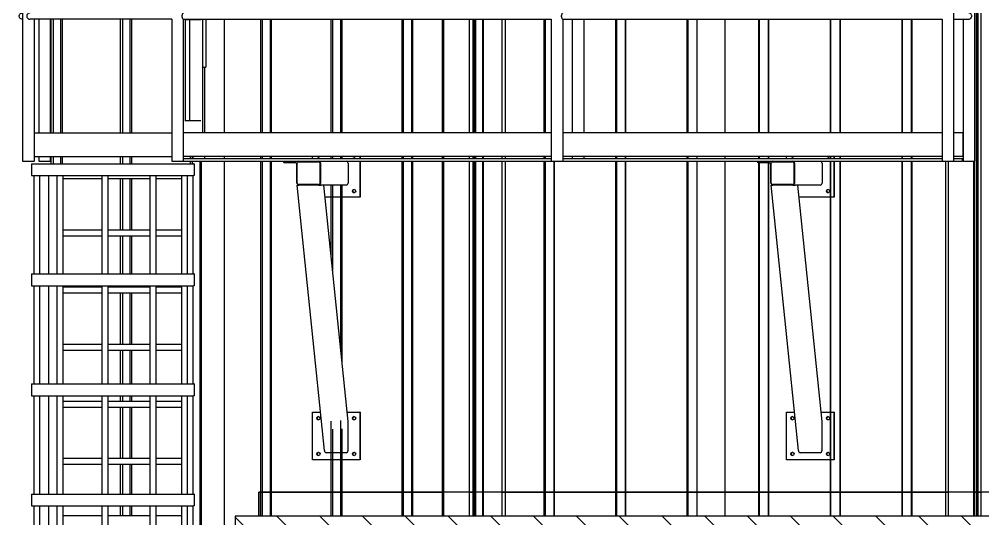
# Model space of a CAD drawing. Header units: millimetres. Extents: x -4172 to 126100, y -2 to 142133.
# Drawn here: x 81968 to 92078, y 26207 to 31452 of the extents above; entities that cross this region are included whole.
import ezdxf

# ---------------------------------------------------------------- set-up
doc = ezdxf.new("R2010")
doc.units = ezdxf.units.MM
doc.header["$LTSCALE"] = 100
doc.layers.add('Hatch', color=7, linetype='Continuous', lineweight=18)
doc.layers.add('Visible', color=7, linetype='Continuous', lineweight=25)

msp = doc.modelspace()

# ---------------------------------------------------------------- hatches: boundary and pattern name
at = {"layer": 'Hatch'}
h = msp.add_hatch(dxfattribs=at)
h.set_pattern_fill('ANSI31', color=256, scale=2540, angle=90.00021, style=0)
h.set_pattern_definition([(135.0002, (0, 0), (-224.5056, -224.5072), [])])
h.paths.add_polyline_path([(84232.42, 26235.4), (84232.42, 20235.4), (84482.42, 20235.4), (84482.42, 25985.4), (97232.42, 25985.4), (97232.42, 20235.4), (97482.42, 20235.4), (97482.42, 26235.4)])

# ---------------------------------------------------------------- linework, layer by layer
at = {"layer": 'Visible'}
for p, q in [((92016.76, 26235.4), (92016.76, 33950.4)), ((92021.51, 26235.4), (92021.51, 33950.4)), ((92031.75, 26235.4), (92031.75, 33950.4)), ((92060.67, 26235.4), (92060.67, 33950.4)), ((82002.76, 32710.77), (82002.76, 29960.4)), ((91771.8, 32723.09), (91771.8, 29960.4)), ((91993.44, 32723.09), (91993.44, 29960.4)), ((91995.71, 26235.4), (91995.71, 32713.24)), ((82002.76, 31451.78), (82002.31, 31451.78)), ((83568.51, 31451.78), (82082.37, 31451.78)), ((82123.51, 31451.78), (82123.51, 29960.4)), ((82171.59, 31451.78), (82171.59, 30260.4)), ((82292.34, 31451.78), (82292.34, 30260.4)), ((82302.33, 30260.4), (82302.33, 31451.78)), ((82324.69, 31451.78), (82324.69, 30260.4)), ((82399.01, 31451.78), (82399.01, 30260.4)), ((82421.37, 30260.4), (82421.37, 31451.78)), ((83031.52, 30260.4), (83031.52, 31451.78)), ((83051.97, 31451.78), (83051.97, 30260.4)), ((83128.76, 31451.78), (83128.76, 30260.4)), ((83149.2, 30260.4), (83149.2, 31451.78)), ((83568.51, 31452.34), (83568.51, 29960.4)), ((83688.84, 31451.78), (87549.72, 31451.78)), ((83689.26, 31451.78), (83689.26, 29960.4)), ((83712.69, 30390.4), (83712.69, 31442.9)), ((83712.83, 31447.9), (83874.15, 31447.9)), ((83755.68, 31442.9), (83755.68, 30390.4)), ((83893.84, 30264.91), (83893.84, 31451.78)), ((83924.27, 31451.78), (83924.27, 30947.9)), ((84119.88, 30260.4), (84119.88, 31451.78)), ((84501.53, 30260.4), (84501.53, 31451.78)), ((84518.11, 31451.78), (84518.11, 30260.4)), ((84599.72, 31451.78), (84599.72, 30260.4)), ((84616.3, 30260.4), (84616.3, 31451.78)), ((85241.59, 30260.4), (85241.59, 31451.78)), ((85256.23, 31451.78), (85256.23, 30260.4)), ((85340.19, 31451.78), (85340.19, 30260.4)), ((85354.82, 30260.4), (85354.82, 31451.78)), ((85984.53, 30260.4), (85984.53, 31451.78)), ((85997.2, 31451.78), (85997.2, 30260.4)), ((86083.47, 31451.78), (86083.47, 30260.4)), ((86096.15, 30260.4), (86096.15, 31451.78)), ((86410.88, 30260.4), (86410.88, 31451.78)), ((86423.49, 30260.4), (86423.49, 31451.78)), ((86693.54, 30260.4), (86693.54, 31451.78)), ((86729.95, 30260.4), (86729.95, 31451.78)), ((86732.23, 30260.4), (86732.23, 31451.78)), ((86740.66, 31451.78), (86740.66, 30260.4)), ((86747.11, 30260.4), (86747.11, 31451.78)), ((86758.03, 30260.4), (86758.03, 31451.78)), ((86829.19, 31451.78), (86829.19, 30260.4)), ((86839.91, 30260.4), (86839.91, 31451.78)), ((87033.64, 30260.4), (87033.64, 31451.78)), ((87070.64, 30260.4), (87070.64, 31451.78)), ((87477.47, 30260.4), (87477.47, 31451.78)), ((87486.23, 31451.78), (87486.23, 30260.4)), ((87549.72, 31452.18), (87549.72, 29960.4)), ((87670.05, 31451.78), (91651.05, 31451.78)), ((87670.47, 31451.78), (87670.47, 29960.4)), ((87771.36, 31451.78), (87771.36, 30260.4)), ((87892.11, 31451.78), (87892.11, 30260.4)), ((88226.73, 30260.4), (88226.73, 31451.78)), ((88233.51, 31451.78), (88233.51, 30260.4)), ((88326.43, 31451.78), (88326.43, 30260.4)), ((88333.21, 30260.4), (88333.21, 31451.78)), ((88977.33, 30260.4), (88977.33, 31451.78)), ((88982.14, 31451.78), (88982.14, 30260.4)), ((89077.18, 31451.78), (89077.18, 30260.4)), ((89081.99, 30260.4), (89081.99, 31451.78)), ((89375.18, 30260.4), (89375.18, 31451.78)), ((89728.89, 30260.4), (89728.89, 31451.78)), ((89731.72, 31451.78), (89731.72, 30260.4)), ((89828.83, 31451.78), (89828.83, 30260.4)), ((89831.67, 30260.4), (89831.67, 31451.78)), ((90481.02, 30260.4), (90481.02, 31451.78)), ((90481.88, 31451.78), (90481.88, 30260.4)), ((90581.02, 31451.78), (90581.02, 30260.4)), ((90581.87, 30260.4), (90581.87, 31451.78)), ((91232.23, 31451.78), (91232.23, 30260.4)), ((91233.35, 30260.4), (91233.35, 31451.78)), ((91332.22, 30260.4), (91332.22, 31451.78)), ((91333.34, 31451.78), (91333.34, 30260.4)), ((91651.05, 31452.18), (91651.05, 29960.4)), ((91771.8, 31451.78), (91927.88, 31451.78)), ((91872.69, 31451.78), (91872.69, 29960.4)), ((83893.84, 30947.9), (83924.27, 30947.9)), ((83910.89, 30947.9), (83910.89, 30260.4)), ((83874.15, 30385.4), (83712.83, 30385.4)), ((82123.51, 30260.4), (83568.51, 30260.4)), ((87549.72, 30260.4), (83689.26, 30260.4)), ((91651.05, 30260.4), (87670.47, 30260.4)), ((91867.95, 30260.4), (91771.8, 30260.4)), ((91867.95, 30260.4), (91867.95, 30010.4)), ((82002.76, 29960.4), (82123.51, 29960.4)), ((82096.67, 29935.4), (83796.78, 29935.4)), ((82096.67, 29935.4), (82096.67, 29810.4)), ((82123.51, 30010.4), (83568.51, 30010.4)), ((82171.59, 30010.4), (82171.59, 29960.4)), ((82171.59, 29960.4), (82292.34, 29960.4)), ((82292.34, 30010.4), (82292.34, 29960.4)), ((82302.33, 29935.4), (82302.33, 30010.4)), ((82324.69, 30010.4), (82324.69, 29935.4)), ((82399.01, 30010.4), (82399.01, 29935.4)), ((82421.37, 29935.4), (82421.37, 30010.4)), ((83031.52, 29935.4), (83031.52, 30010.4)), ((83051.97, 30010.4), (83051.97, 29935.4)), ((83128.76, 30010.4), (83128.76, 29935.4)), ((83149.2, 29935.4), (83149.2, 30010.4)), ((83568.51, 29960.4), (83689.26, 29960.4)), ((87549.72, 30010.4), (83689.26, 30010.4)), ((87549.72, 29985.4), (83689.26, 29985.4)), ((83689.26, 29960.4), (87549.72, 29960.4)), ((83764.72, 29985.4), (83764.72, 30010.4)), ((83764.72, 29935.4), (83764.72, 29960.4)), ((83783.23, 30010.4), (83783.23, 29985.4)), ((83783.23, 29960.4), (83783.23, 29935.4)), ((83790.14, 30010.4), (83790.14, 29985.4)), ((83804.59, 29935.4), (83796.78, 29935.4)), ((83804.59, 29935.4), (83804.59, 29810.4)), ((83862.45, 29960.4), (83862.45, 20735.4)), ((83880.97, 20735.4), (83880.97, 29960.4)), ((83910.89, 30010.4), (83910.89, 29985.4)), ((84119.88, 29985.4), (84119.88, 30010.4)), ((84119.88, 20735.4), (84119.88, 29960.4)), ((84501.53, 29985.4), (84501.53, 30010.4)), ((84501.53, 26235.4), (84501.53, 29960.4)), ((84518.11, 30010.4), (84518.11, 29985.4)), ((84518.11, 29960.4), (84518.11, 26235.4)), ((84599.72, 30010.4), (84599.72, 29985.4)), ((84599.72, 29960.4), (84599.72, 26235.4)), ((84616.3, 29985.4), (84616.3, 30010.4)), ((84616.3, 26235.4), (84616.3, 29960.4)), ((84739.33, 29960.4), (84739.33, 29955.4)), ((84746.79, 29947.9), (84861.19, 29947.9)), ((84876.11, 29932.9), (84876.11, 29867.9)), ((84881.4, 29730.4), (84881.4, 29940.4)), ((84885.61, 29730.4), (84885.61, 29940.4)), ((84888.55, 29955.75), (84888.55, 29960.4)), ((84900.53, 29955.4), (85109.43, 29955.4)), ((85045.48, 29985.4), (85045.48, 30010.4)), ((85110.2, 29955.4), (85109.43, 29955.4)), ((85124.35, 29940.4), (85124.35, 29730.4)), ((85125.12, 29730.4), (85125.12, 29940.4)), ((85130.09, 29940.4), (85130.09, 29730.4)), ((85241.59, 29985.4), (85241.59, 30010.4)), ((85256.23, 30010.4), (85256.23, 29985.4)), ((85340.19, 30010.4), (85340.19, 29985.4)), ((85354.82, 29985.4), (85354.82, 30010.4)), ((85418.52, 29940.4), (85418.52, 29730.4)), ((85542.87, 30010.4), (85542.87, 29985.4)), ((85542.87, 29960.4), (85542.87, 29585.4)), ((85544.91, 30010.4), (85544.91, 29985.4)), ((85544.91, 29960.4), (85544.91, 29585.4)), ((85984.53, 29985.4), (85984.53, 30010.4)), ((85984.53, 26235.4), (85984.53, 29960.4)), ((85997.2, 30010.4), (85997.2, 29985.4)), ((85997.2, 29960.4), (85997.2, 26235.4)), ((86083.47, 30010.4), (86083.47, 29985.4)), ((86083.47, 29960.4), (86083.47, 26235.4)), ((86096.15, 29985.4), (86096.15, 30010.4)), ((86096.15, 26235.4), (86096.15, 29960.4)), ((86410.88, 29985.4), (86410.88, 30010.4)), ((86410.88, 26235.4), (86410.88, 29960.4)), ((86423.49, 29985.4), (86423.49, 30010.4)), ((86423.49, 26235.4), (86423.49, 29960.4)), ((86693.54, 29985.4), (86693.54, 30010.4)), ((86693.54, 26235.4), (86693.54, 29960.4)), ((86729.95, 29985.4), (86729.95, 30010.4)), ((86729.95, 26235.4), (86729.95, 29960.4)), ((86732.23, 29985.4), (86732.23, 30010.4)), ((86732.23, 26235.4), (86732.23, 29960.4)), ((86740.66, 30010.4), (86740.66, 29985.4)), ((86740.66, 29960.4), (86740.66, 26235.4)), ((86747.11, 29985.4), (86747.11, 30010.4)), ((86747.11, 26235.4), (86747.11, 29960.4)), ((86758.03, 29985.4), (86758.03, 30010.4)), ((86758.03, 26235.4), (86758.03, 29960.4)), ((86829.19, 30010.4), (86829.19, 29985.4)), ((86829.19, 29960.4), (86829.19, 26235.4)), ((86839.91, 29985.4), (86839.91, 30010.4)), ((86839.91, 26235.4), (86839.91, 29960.4)), ((87033.64, 29985.4), (87033.64, 30010.4)), ((87033.64, 26235.4), (87033.64, 29960.4)), ((87070.64, 29985.4), (87070.64, 30010.4)), ((87070.64, 26235.4), (87070.64, 29960.4)), ((87477.47, 29985.4), (87477.47, 30010.4)), ((87477.47, 26235.4), (87477.47, 29960.4)), ((87486.23, 30010.4), (87486.23, 29985.4)), ((87486.23, 29960.4), (87486.23, 26235.4)), ((87549.72, 29960.4), (87670.47, 29960.4)), ((87576.97, 29960.4), (87576.97, 26235.4)), ((87585.73, 26235.4), (87585.73, 29960.4)), ((91651.05, 30010.4), (87670.47, 30010.4)), ((91651.05, 29985.4), (87670.47, 29985.4)), ((87670.47, 29960.4), (91651.05, 29960.4)), ((87771.36, 30010.4), (87771.36, 29985.4)), ((87892.11, 30010.4), (87892.11, 29985.4)), ((88226.73, 29985.4), (88226.73, 30010.4)), ((88226.73, 26235.4), (88226.73, 29960.4)), ((88233.51, 30010.4), (88233.51, 29985.4)), ((88233.51, 29960.4), (88233.51, 26235.4)), ((88326.43, 30010.4), (88326.43, 29985.4)), ((88326.43, 29960.4), (88326.43, 26235.4)), ((88333.21, 29985.4), (88333.21, 30010.4)), ((88333.21, 26235.4), (88333.21, 29960.4)), ((88977.33, 29985.4), (88977.33, 30010.4)), ((88977.33, 26235.4), (88977.33, 29960.4)), ((88982.14, 30010.4), (88982.14, 29985.4)), ((88982.14, 29960.4), (88982.14, 26235.4)), ((89077.18, 30010.4), (89077.18, 29985.4)), ((89077.18, 29960.4), (89077.18, 26235.4)), ((89081.99, 29985.4), (89081.99, 30010.4)), ((89081.99, 26235.4), (89081.99, 29960.4)), ((89375.18, 29985.4), (89375.18, 30010.4)), ((89375.18, 26235.4), (89375.18, 29960.4)), ((89713.2, 29960.4), (89713.2, 29955.4)), ((89720.66, 29947.9), (89835.06, 29947.9)), ((89728.89, 29985.4), (89728.89, 30010.4)), ((89728.89, 26235.4), (89728.89, 29947.9)), ((89731.72, 30010.4), (89731.72, 29985.4)), ((89731.72, 29947.9), (89731.72, 26235.4)), ((89828.83, 30010.4), (89828.83, 29985.4)), ((89828.83, 29947.9), (89828.83, 26235.4)), ((89831.67, 29985.4), (89831.67, 30010.4)), ((89831.67, 26235.4), (89831.67, 29947.9)), ((89849.98, 29932.9), (89849.98, 29867.9)), ((89855.27, 29730.4), (89855.27, 29940.4)), ((89859.48, 29730.4), (89859.48, 29940.4)), ((89862.42, 29955.75), (89862.42, 29960.4)), ((89874.4, 29955.4), (90083.3, 29955.4)), ((90019.35, 29985.4), (90019.35, 30010.4)), ((90084.07, 29955.4), (90083.3, 29955.4)), ((90098.22, 29940.4), (90098.22, 29730.4)), ((90098.99, 29730.4), (90098.99, 29940.4)), ((90103.96, 29940.4), (90103.96, 29730.4)), ((90392.39, 29940.4), (90392.39, 29730.4)), ((90481.02, 29985.4), (90481.02, 30010.4)), ((90481.02, 26235.4), (90481.02, 29960.4)), ((90481.88, 30010.4), (90481.88, 29985.4)), ((90481.88, 29960.4), (90481.88, 26235.4)), ((90516.74, 30010.4), (90516.74, 29985.4)), ((90516.74, 29960.4), (90516.74, 29585.4)), ((90518.78, 30010.4), (90518.78, 29985.4)), ((90518.78, 29960.4), (90518.78, 29585.4)), ((90581.02, 30010.4), (90581.02, 29985.4)), ((90581.02, 29960.4), (90581.02, 26235.4)), ((90581.87, 29985.4), (90581.87, 30010.4)), ((90581.87, 26235.4), (90581.87, 29960.4)), ((91232.23, 30010.4), (91232.23, 29985.4)), ((91232.23, 29960.4), (91232.23, 26235.4)), ((91233.35, 29985.4), (91233.35, 30010.4)), ((91233.35, 26235.4), (91233.35, 29960.4)), ((91332.22, 29985.4), (91332.22, 30010.4)), ((91332.22, 26235.4), (91332.22, 29960.4)), ((91333.34, 30010.4), (91333.34, 29985.4)), ((91333.34, 29960.4), (91333.34, 26235.4)), ((91651.05, 29960.4), (91771.8, 29960.4)), ((91691.65, 26235.4), (91691.65, 29960.4)), ((91720.09, 26235.4), (91720.09, 29960.4)), ((91867.95, 30010.4), (91771.8, 30010.4)), ((91866.84, 29985.4), (91771.8, 29985.4)), ((91771.8, 29960.4), (91866.84, 29960.4)), ((91866.84, 29960.4), (91866.84, 29985.4)), ((91872.69, 29960.4), (91993.44, 29960.4)), ((91982.39, 29960.4), (91982.39, 26235.4)), ((91985.48, 26235.4), (91985.48, 29960.4)), ((82096.67, 29810.4), (83796.78, 29810.4)), ((82119.48, 29810.4), (82119.48, 28779.15)), ((82181.98, 29810.4), (82181.98, 28779.15)), ((82279.74, 28779.15), (82279.74, 29810.4)), ((82361.94, 29810.4), (82361.94, 28779.15)), ((82424.44, 29810.4), (82424.44, 28779.15)), ((82424.44, 29779.15), (82833.17, 29779.15)), ((82833.17, 29810.4), (82833.17, 28779.15)), ((82895.67, 29810.4), (82895.67, 28779.15)), ((82895.67, 29779.15), (83338.43, 29779.15)), ((83031.52, 29241.65), (83031.52, 29779.15)), ((83051.97, 29779.15), (83051.97, 29241.65)), ((83128.76, 29779.15), (83128.76, 29241.65)), ((83149.2, 29241.65), (83149.2, 29779.15)), ((83338.43, 29810.4), (83338.43, 28779.15)), ((83400.93, 29810.4), (83400.93, 28779.15)), ((83400.93, 29779.15), (83668.89, 29779.15)), ((83668.89, 29810.4), (83668.89, 28779.15)), ((83731.39, 29810.4), (83731.39, 28779.15)), ((83792.42, 28779.15), (83792.42, 29810.4)), ((83804.59, 29810.4), (83796.78, 29810.4)), ((84885.53, 29710.4), (84901.29, 29710.4)), ((85170.04, 26923.87), (84885.53, 29710.4)), ((85109.43, 29715.4), (84900.53, 29715.4)), ((85110.2, 29710.4), (84901.29, 29710.4)), ((85109.43, 29715.4), (85110.2, 29715.4)), ((85111.65, 29710.4), (85110.2, 29710.4)), ((85111.65, 29710.4), (85134.44, 29710.4)), ((85164.76, 29710.4), (85134.44, 29710.4)), ((85164.76, 29710.4), (85164.97, 29710.4)), ((85398.63, 29710.4), (85164.97, 29710.4)), ((85418.32, 27228.98), (85164.97, 29710.4)), ((85241.59, 28959.87), (85241.59, 29710.4)), ((85256.23, 29710.4), (85256.23, 28816.56)), ((85340.19, 29710.4), (85340.19, 27994.23)), ((85354.82, 27850.91), (85354.82, 29710.4)), ((89859.4, 29710.4), (89875.17, 29710.4)), ((90143.91, 26923.87), (89859.4, 29710.4)), ((90083.3, 29715.4), (89874.4, 29715.4)), ((90084.07, 29710.4), (89875.17, 29710.4)), ((90083.3, 29715.4), (90084.07, 29715.4)), ((90085.52, 29710.4), (90084.07, 29710.4)), ((90085.52, 29710.4), (90108.31, 29710.4)), ((90138.63, 29710.4), (90108.31, 29710.4)), ((90138.63, 29710.4), (90138.84, 29710.4)), ((90372.5, 29710.4), (90138.84, 29710.4)), ((90392.19, 27228.98), (90138.84, 29710.4)), ((85542.87, 29585.4), (85177.73, 29585.4)), ((85544.91, 29585.4), (85542.87, 29585.4)), ((90516.74, 29585.4), (90151.6, 29585.4)), ((90518.78, 29585.4), (90516.74, 29585.4)), ((82424.44, 29241.65), (82833.17, 29241.65)), ((82895.67, 29241.65), (83338.43, 29241.65)), ((83400.93, 29241.65), (83668.89, 29241.65)), ((82424.44, 29179.15), (82833.17, 29179.15)), ((82895.67, 29179.15), (83338.43, 29179.15)), ((83031.52, 28779.15), (83031.52, 29179.15)), ((83051.97, 29179.15), (83051.97, 28779.15)), ((83128.76, 29179.15), (83128.76, 28779.15)), ((83149.2, 28779.15), (83149.2, 29179.15)), ((83400.93, 29179.15), (83668.89, 29179.15)), ((82096.67, 28779.15), (83796.78, 28779.15)), ((82096.67, 28779.15), (82096.67, 28654.15)), ((83804.59, 28779.15), (83796.78, 28779.15)), ((83804.59, 28779.15), (83804.59, 28654.15)), ((82096.67, 28654.15), (83796.78, 28654.15)), ((82119.48, 28654.15), (82119.48, 27622.9)), ((82181.98, 28654.15), (82181.98, 27622.9)), ((82279.74, 27622.9), (82279.74, 28654.15)), ((82361.94, 28654.15), (82361.94, 27622.9)), ((82424.44, 28654.15), (82424.44, 27622.9)), ((82424.44, 28641.65), (82833.17, 28641.65)), ((82833.17, 28654.15), (82833.17, 27622.9)), ((82895.67, 28654.15), (82895.67, 27622.9)), ((82895.67, 28641.65), (83338.43, 28641.65)), ((83031.52, 28641.65), (83031.52, 28654.15)), ((83051.97, 28654.15), (83051.97, 28641.65)), ((83128.76, 28654.15), (83128.76, 28641.65)), ((83149.2, 28641.65), (83149.2, 28654.15)), ((83338.43, 28654.15), (83338.43, 27622.9)), ((83400.93, 28654.15), (83400.93, 27622.9)), ((83400.93, 28641.65), (83668.89, 28641.65)), ((83668.89, 28654.15), (83668.89, 27622.9)), ((83731.39, 28654.15), (83731.39, 27622.9)), ((83792.42, 27622.9), (83792.42, 28654.15)), ((83804.59, 28654.15), (83796.78, 28654.15)), ((82424.44, 28579.15), (82833.17, 28579.15)), ((82895.67, 28579.15), (83338.43, 28579.15)), ((83031.52, 28041.65), (83031.52, 28579.15)), ((83051.97, 28579.15), (83051.97, 28041.65)), ((83128.76, 28579.15), (83128.76, 28041.65)), ((83149.2, 28041.65), (83149.2, 28579.15)), ((83400.93, 28579.15), (83668.89, 28579.15)), ((82424.44, 28041.65), (82833.17, 28041.65)), ((82895.67, 28041.65), (83338.43, 28041.65)), ((83400.93, 28041.65), (83668.89, 28041.65)), ((82424.44, 27979.15), (82833.17, 27979.15)), ((82895.67, 27979.15), (83338.43, 27979.15)), ((83031.52, 27622.9), (83031.52, 27979.15)), ((83051.97, 27979.15), (83051.97, 27622.9)), ((83128.76, 27979.15), (83128.76, 27622.9)), ((83149.2, 27622.9), (83149.2, 27979.15)), ((83400.93, 27979.15), (83668.89, 27979.15)), ((82096.67, 27622.9), (83796.78, 27622.9)), ((82096.67, 27622.9), (82096.67, 27497.9)), ((83804.59, 27622.9), (83796.78, 27622.9)), ((83804.59, 27622.9), (83804.59, 27497.9)), ((82096.67, 27497.9), (83796.78, 27497.9)), ((82119.48, 27497.9), (82119.48, 26466.65)), ((82181.98, 27497.9), (82181.98, 26466.65)), ((82279.74, 26466.65), (82279.74, 27497.9)), ((82361.94, 27497.9), (82361.94, 26466.65)), ((82424.44, 27497.9), (82424.44, 26466.65)), ((82424.44, 27441.65), (82833.17, 27441.65)), ((82833.17, 27497.9), (82833.17, 26466.65)), ((82895.67, 27497.9), (82895.67, 26466.65)), ((82895.67, 27441.65), (83338.43, 27441.65)), ((83031.52, 27441.65), (83031.52, 27497.9)), ((83051.97, 27497.9), (83051.97, 27441.65)), ((83128.76, 27497.9), (83128.76, 27441.65)), ((83149.2, 27441.65), (83149.2, 27497.9)), ((83338.43, 27497.9), (83338.43, 26466.65)), ((83400.93, 27497.9), (83400.93, 26466.65)), ((83400.93, 27441.65), (83668.89, 27441.65)), ((83668.89, 27497.9), (83668.89, 26466.65)), ((83731.39, 27497.9), (83731.39, 26466.65)), ((83792.42, 26466.65), (83792.42, 27497.9)), ((83804.59, 27497.9), (83796.78, 27497.9)), ((82424.44, 27379.15), (82833.17, 27379.15)), ((82895.67, 27379.15), (83338.43, 27379.15)), ((83031.52, 26841.65), (83031.52, 27379.15)), ((83051.97, 27379.15), (83051.97, 26841.65)), ((83128.76, 27379.15), (83128.76, 26841.65)), ((83149.2, 26841.65), (83149.2, 27379.15)), ((83400.93, 27379.15), (83668.89, 27379.15)), ((85045.48, 26824.65), (85045.48, 27324.65)), ((85045.48, 27324.65), (85129.12, 27324.65)), ((85408.55, 27324.65), (85542.87, 27324.65)), ((85542.87, 27324.65), (85542.87, 26824.65)), ((85544.91, 27324.65), (85542.87, 27324.65)), ((85544.91, 27324.65), (85544.91, 26824.65)), ((90019.35, 26824.65), (90019.35, 27324.65)), ((90019.35, 27324.65), (90102.99, 27324.65)), ((90382.42, 27324.65), (90516.74, 27324.65)), ((90516.74, 27324.65), (90516.74, 26824.65)), ((90518.78, 27324.65), (90516.74, 27324.65)), ((90518.78, 27324.65), (90518.78, 26824.65)), ((85241.59, 26235.4), (85241.59, 27233.57)), ((85340.19, 27240.14), (85340.19, 26235.4)), ((85418.52, 26927.94), (85418.52, 27224.92)), ((90392.39, 26927.94), (90392.39, 27224.92)), ((85256.23, 27146.26), (85256.23, 26235.4)), ((85354.82, 26235.4), (85354.82, 27152.83)), ((85398.63, 26899.65), (85189.72, 26899.65)), ((90372.5, 26899.65), (90163.6, 26899.65)), ((82424.44, 26841.65), (82833.17, 26841.65)), ((82895.67, 26841.65), (83338.43, 26841.65)), ((83400.93, 26841.65), (83668.89, 26841.65)), ((85542.87, 26824.65), (85045.48, 26824.65)), ((85544.91, 26824.65), (85542.87, 26824.65)), ((90516.74, 26824.65), (90019.35, 26824.65)), ((90518.78, 26824.65), (90516.74, 26824.65)), ((82424.44, 26779.15), (82833.17, 26779.15)), ((82895.67, 26779.15), (83338.43, 26779.15)), ((83031.52, 26466.65), (83031.52, 26779.15)), ((83051.97, 26779.15), (83051.97, 26466.65)), ((83128.76, 26779.15), (83128.76, 26466.65)), ((83149.2, 26466.65), (83149.2, 26779.15)), ((83400.93, 26779.15), (83668.89, 26779.15)), ((82096.67, 26466.65), (83796.78, 26466.65)), ((82096.67, 26466.65), (82096.67, 26341.65)), ((83804.59, 26466.65), (83796.78, 26466.65)), ((83804.59, 26466.65), (83804.59, 26341.65)), ((84482.42, 26485.4), (86422.41, 26485.4)), ((94252.02, 26485.4), (84482.42, 26485.4)), ((84482.42, 26485.4), (84482.42, 26235.4)), ((84482.42, 26235.4), (84482.42, 26485.4)), ((86703.69, 26485.4), (86755.16, 26485.4)), ((87036.81, 26485.4), (91717.66, 26485.4)), ((92001.23, 26485.4), (92053.08, 26485.4)), ((82096.67, 26341.65), (83796.78, 26341.65)), ((82119.48, 26341.65), (82119.48, 25310.4)), ((82181.98, 26341.65), (82181.98, 25310.4)), ((82279.74, 25310.4), (82279.74, 26341.65)), ((82361.94, 26341.65), (82361.94, 25310.4)), ((82424.44, 26341.65), (82424.44, 25310.4)), ((82833.17, 26341.65), (82833.17, 25310.4)), ((82895.67, 26341.65), (82895.67, 25310.4)), ((83031.52, 26241.65), (83031.52, 26341.65)), ((83051.97, 26341.65), (83051.97, 26241.65)), ((83128.76, 26341.65), (83128.76, 26241.65)), ((83149.2, 26241.65), (83149.2, 26341.65)), ((83338.43, 26341.65), (83338.43, 25310.4)), ((83400.93, 26341.65), (83400.93, 25310.4)), ((83668.89, 26341.65), (83668.89, 25310.4)), ((83731.39, 26341.65), (83731.39, 25310.4)), ((83792.42, 25310.4), (83792.42, 26341.65)), ((83804.59, 26341.65), (83796.78, 26341.65)), ((82424.44, 26241.65), (82833.17, 26241.65)), ((82895.67, 26241.65), (83338.43, 26241.65)), ((83400.93, 26241.65), (83668.89, 26241.65)), ((84232.42, 26235.4), (84232.42, 20235.4)), ((97482.42, 26235.4), (84232.42, 26235.4))]:
    msp.add_line(p, q, dxfattribs=at)
for centre, major_axis, ratio, start_param, end_param in [((83693.98, 30265.4), (-3.7, -3.7), 0.90643919, 0.7363613, 2.30715762), ((83888.84, 30265.4), (-3.7, 3.7), 0.90643919, 2.40523136, 3.97602769), ((84746.79, 29955.4), (0, -7.5), 0.99477423, 4.71238898, 6.28318531), ((84861.19, 29932.9), (0, 15), 0.99477423, 4.71238898, 6.28318531), ((84901.29, 29940.4), (0, 20), 0.99477423, 0, 1.57079633), ((84900.53, 29940.4), (0, 15), 0.99477423, 0, 1.57079633), ((85107.66, 30022.9), (0, -17.5), 0.99477423, 5.50799193, 7.05837868), ((85109.7, 30022.9), (0, -17.5), 0.99477423, 5.50799193, 6.22450278), ((85109.43, 29940.4), (0, 15), 0.99477423, 4.71238898, 6.28318531), ((85110.2, 29940.4), (0, 20), 0.99477423, 4.71238898, 6.28318531), ((85110.2, 29940.4), (0, 15), 0.99477423, 4.71238898, 6.28318531), ((85398.63, 29940.4), (0, 20), 0.99477423, 4.71238898, 6.28318531), ((85480.7, 30022.9), (0, -17.5), 0.99477423, 5.50799193, 7.05837868), ((85482.74, 30022.9), (0, -17.5), 0.99477423, 5.50799193, 6.22450278), ((89720.66, 29955.4), (0, -7.5), 0.99477423, 4.71238898, 6.28318531), ((89835.06, 29932.9), (0, 15), 0.99477423, 4.71238898, 6.28318531), ((89875.17, 29940.4), (0, 20), 0.99477423, 0, 1.57079633), ((89874.4, 29940.4), (0, 15), 0.99477423, 0, 1.57079633), ((90081.53, 30022.9), (0, -17.5), 0.99477423, 5.50799193, 7.05837868), ((90083.57, 30022.9), (0, -17.5), 0.99477423, 5.50799193, 6.22450278), ((90083.3, 29940.4), (0, 15), 0.99477423, 4.71238898, 6.28318531), ((90084.07, 29940.4), (0, 20), 0.99477423, 4.71238898, 6.28318531), ((90084.07, 29940.4), (0, 15), 0.99477423, 4.71238898, 6.28318531), ((90372.5, 29940.4), (0, 20), 0.99477423, 4.71238898, 6.28318531), ((90454.57, 30022.9), (0, -17.5), 0.99477423, 5.50799193, 7.05837868), ((90456.61, 30022.9), (0, -17.5), 0.99477423, 5.50799193, 6.22450278), ((84883.57, 29867.9), (0, -7.5), 0.99477423, 4.71238898, 5.98763682), ((89857.44, 29867.9), (0, -7.5), 0.99477423, 4.71238898, 5.98763682), ((84901.29, 29730.4), (0, -20), 0.99477423, 4.71238898, 6.28318531), ((84900.53, 29730.4), (0, -15), 0.99477423, 4.71238898, 6.28318531), ((85109.43, 29730.4), (0, -15), 0.99477423, 0, 1.57079633), ((85110.2, 29730.4), (0, -20), 0.99477423, 0, 1.57079633), ((85110.2, 29730.4), (0, -15), 0.99477423, 0, 1.57079633), ((85398.63, 29730.4), (0, -20), 0.99477423, 0, 1.57079633), ((89875.17, 29730.4), (0, -20), 0.99477423, 4.71238898, 6.28318531), ((89874.4, 29730.4), (0, -15), 0.99477423, 4.71238898, 6.28318531), ((90083.3, 29730.4), (0, -15), 0.99477423, 0, 1.57079633), ((90084.07, 29730.4), (0, -20), 0.99477423, 0, 1.57079633), ((90084.07, 29730.4), (0, -15), 0.99477423, 0, 1.57079633), ((90372.5, 29730.4), (0, -20), 0.99477423, 0, 1.57079633), ((85482.74, 29647.9), (0, 17.5), 0.99477423, 0.05868253, 3.08291013), ((90456.61, 29647.9), (0, 17.5), 0.99477423, 0.05868253, 3.08291013), ((85109.7, 27262.15), (0, 17.5), 0.99477423, 0.05868253, 3.08291013), ((85398.63, 27224.92), (0, -28.28), 0.7034116, 1.57079633, 1.71493819), ((85482.74, 27262.15), (0, 17.5), 0.99477423, 0.05868253, 3.08291013), ((90083.57, 27262.15), (0, 17.5), 0.99477423, 0.05868253, 3.08291013), ((90372.5, 27224.92), (0, -28.28), 0.7034116, 1.57079633, 1.71493819), ((90456.61, 27262.15), (0, 17.5), 0.99477423, 0.05868253, 3.08291013), ((85109.7, 26887.15), (0, 17.5), 0.99477423, 0.05868253, 3.08291013), ((85189.72, 26927.94), (0, 28.28), 0.7034116, 1.71493819, 3.14159265), ((85398.63, 26927.94), (0, 28.28), 0.7034116, 3.14159265, 4.71238898), ((85482.74, 26887.15), (0, 17.5), 0.99477423, 0.05868253, 3.08291013), ((90083.57, 26887.15), (0, 17.5), 0.99477423, 0.05868253, 3.08291013), ((90163.6, 26927.94), (0, 28.28), 0.7034116, 1.71493819, 3.14159265), ((90372.5, 26927.94), (0, 28.28), 0.7034116, 3.14159265, 4.71238898), ((90456.61, 26887.15), (0, 17.5), 0.99477423, 0.05868253, 3.08291013)]:
    msp.add_ellipse(centre, major_axis=major_axis, ratio=ratio, start_param=start_param, end_param=end_param, dxfattribs=at)
for centre in [(85480.7, 29647.9), (90454.57, 29647.9), (85107.66, 27262.15), (85480.7, 27262.15), (90081.53, 27262.15), (90454.57, 27262.15), (85107.66, 26887.15), (85480.7, 26887.15), (90081.53, 26887.15), (90454.57, 26887.15)]:
    msp.add_ellipse(centre, major_axis=(0, -17.5), ratio=0.99477423, dxfattribs=at)
for points, knots in [([(82002.31, 31451.78), (82001.09, 31451.78), (81999.87, 31451.84), (81995.01, 31452.37), (81991.39, 31453.37), (81984.74, 31456.43), (81981.63, 31458.5), (81976.27, 31463.47), (81973.96, 31466.45), (81970.48, 31472.84), (81969.27, 31476.34), (81968.07, 31483.36), (81968.04, 31486.97), (81969.12, 31493.88), (81970.22, 31497.27), (81973.4, 31503.49), (81975.51, 31506.4), (81980.53, 31511.44), (81983.52, 31513.61), (81989.98, 31516.92), (81993.56, 31518.08), (81998.88, 31518.89), (82000.6, 31519.03), (82002.31, 31519.03)], [0, 0, 0, 0, 0.14600521, 0.14600521, 0.58642394, 0.58642394, 1.02365653, 1.02365653, 1.46410017, 1.46410017, 1.89698155, 1.89698155, 2.3189421, 2.3189421, 2.73591263, 2.73591263, 3.1574326, 3.1574326, 3.58933933, 3.58933933, 4.029345, 4.029345, 4.23481381, 4.23481381, 4.23481381, 4.23481381]), ([(82082.37, 31519.03), (82081.05, 31519.03), (82079.71, 31518.94), (82074.55, 31518.28), (82070.77, 31517.12), (82063.14, 31513.43), (82059.39, 31510.75), (82053.01, 31504.29), (82050.36, 31500.45), (82047.26, 31492.76), (82046.5, 31489.12), (82046.51, 31481.86), (82047.18, 31478.43), (82049.86, 31471.4), (82052.02, 31467.95), (82057.82, 31461.32), (82061.69, 31458.29), (82068.56, 31454.66), (82071.3, 31453.59), (82076.86, 31452.15), (82079.63, 31451.78), (82082.37, 31451.78)], [4.30208939, 4.30208939, 4.30208939, 4.30208939, 4.47055391, 4.47055391, 4.94723294, 4.94723294, 5.4899611, 5.4899611, 6.0436473, 6.0436473, 6.49306485, 6.49306485, 6.91663154, 6.91663154, 7.40246078, 7.40246078, 7.98124623, 7.98124623, 8.33486853, 8.33486853, 8.68118838, 8.68118838, 8.68118838, 8.68118838]), ([(83688.84, 31519.03), (83688.58, 31519.03), (83688.2, 31518.81), (83687.2, 31517.93), (83686.58, 31517.27), (83684.48, 31514.66), (83682.74, 31512.08), (83679.52, 31506.22), (83677.81, 31502.52), (83675.94, 31496.34), (83675.43, 31494.18), (83674.75, 31489.8), (83674.58, 31487.57), (83674.58, 31483.23), (83674.75, 31481), (83675.43, 31476.62), (83675.94, 31474.46), (83677.81, 31468.28), (83679.52, 31464.58), (83682.74, 31458.72), (83684.48, 31456.14), (83686.58, 31453.53), (83687.2, 31452.87), (83688.2, 31451.99), (83688.58, 31451.78), (83688.84, 31451.78)], [2.07427451, 2.07427451, 2.07427451, 2.07427451, 2.33460522, 2.33460522, 2.59493594, 2.59493594, 3.11559737, 3.11559737, 3.63738135, 3.63738135, 3.89827334, 3.89827334, 4.15916533, 4.15916533, 4.42005732, 4.42005732, 4.68094931, 4.68094931, 5.20273329, 5.20273329, 5.72339472, 5.72339472, 5.98372544, 5.98372544, 6.24405615, 6.24405615, 6.24405615, 6.24405615]), ([(83712.69, 31442.9), (83712.69, 31443.87), (83712.71, 31444.83), (83712.76, 31446.65), (83712.8, 31447.5), (83712.9, 31448.96), (83712.96, 31449.59), (83713.07, 31450.48), (83713.12, 31450.79), (83713.16, 31450.97), (83713.16, 31451), (83713.16, 31451), (83713.16, 31451), (83713.16, 31451)], [4.71238898, 4.71238898, 4.71238898, 4.71238898, 5.01686178, 5.01686178, 5.31756141, 5.31756141, 5.60268161, 5.60268161, 5.84314795, 5.84314795, 5.91774068, 5.91774068, 5.92114705, 5.92114705, 5.92114705, 5.92114705]), ([(83755.54, 31447.9), (83755.56, 31447.59), (83755.58, 31447.26), (83755.63, 31446.08), (83755.66, 31445.18), (83755.68, 31443.8), (83755.68, 31443.35), (83755.68, 31442.9)], [1.011501116, 1.011501116, 1.011501116, 1.011501116, 1.132555893, 1.132555893, 1.428450621, 1.428450621, 1.570796327, 1.570796327, 1.570796327, 1.570796327]), ([(87670.05, 31519.03), (87669.79, 31519.03), (87669.41, 31518.81), (87668.41, 31517.93), (87667.79, 31517.27), (87665.69, 31514.66), (87663.95, 31512.08), (87660.73, 31506.22), (87659.02, 31502.52), (87657.15, 31496.34), (87656.65, 31494.18), (87655.96, 31489.8), (87655.79, 31487.57), (87655.79, 31483.23), (87655.96, 31481), (87656.65, 31476.62), (87657.15, 31474.46), (87659.02, 31468.28), (87660.73, 31464.58), (87663.95, 31458.72), (87665.69, 31456.14), (87667.79, 31453.53), (87668.41, 31452.87), (87669.41, 31451.99), (87669.79, 31451.78), (87670.05, 31451.78)], [2.07427451, 2.07427451, 2.07427451, 2.07427451, 2.33460522, 2.33460522, 2.59493594, 2.59493594, 3.11559737, 3.11559737, 3.63738135, 3.63738135, 3.89827334, 3.89827334, 4.15916533, 4.15916533, 4.42005732, 4.42005732, 4.68094931, 4.68094931, 5.20273329, 5.20273329, 5.72339472, 5.72339472, 5.98372544, 5.98372544, 6.24405615, 6.24405615, 6.24405615, 6.24405615]), ([(91927.88, 31451.78), (91930.34, 31451.78), (91932.85, 31452.05), (91937.95, 31453.2), (91940.54, 31454.1), (91947.85, 31457.66), (91952.13, 31461.17), (91957.41, 31467.88), (91959.28, 31471.13), (91961.79, 31478.12), (91962.42, 31481.87), (91962.42, 31488.93), (91961.79, 31492.68), (91959.28, 31499.67), (91957.41, 31502.92), (91952.13, 31509.63), (91947.85, 31513.14), (91940.54, 31516.7), (91937.95, 31517.6), (91932.85, 31518.75), (91930.34, 31519.02), (91927.88, 31519.03)], [2.08053081, 2.08053081, 2.08053081, 2.08053081, 2.37658987, 2.37658987, 2.69262241, 2.69262241, 3.32468751, 3.32468751, 3.74785789, 3.74785789, 4.17102826, 4.17102826, 4.59419864, 4.59419864, 5.01736901, 5.01736901, 5.64943411, 5.64943411, 5.96546666, 5.96546666, 6.26152571, 6.26152571, 6.26152571, 6.26152571]), ([(83713.16, 30382.3), (83713.16, 30382.3), (83713.15, 30382.35), (83713.11, 30382.55), (83713.08, 30382.75), (83713, 30383.34), (83712.95, 30383.78), (83712.86, 30384.9), (83712.81, 30385.61), (83712.74, 30387.22), (83712.71, 30388.12), (83712.69, 30389.5), (83712.69, 30389.95), (83712.69, 30390.4)], [3.50363091, 3.50363091, 3.50363091, 3.50363091, 3.61045516, 3.61045516, 3.77353769, 3.77353769, 4.00046337, 4.00046337, 4.27414855, 4.27414855, 4.57004327, 4.57004327, 4.71238898, 4.71238898, 4.71238898, 4.71238898]), ([(83755.68, 30390.4), (83755.68, 30389.44), (83755.67, 30388.47), (83755.61, 30386.79), (83755.58, 30386.06), (83755.54, 30385.4)], [1.570796327, 1.570796327, 1.570796327, 1.570796327, 1.875269124, 1.875269124, 2.130091538, 2.130091538, 2.130091538, 2.130091538])]:
    msp.add_open_spline(points, degree=3, knots=knots, dxfattribs=at)

doc.saveas('drawing.dxf')
